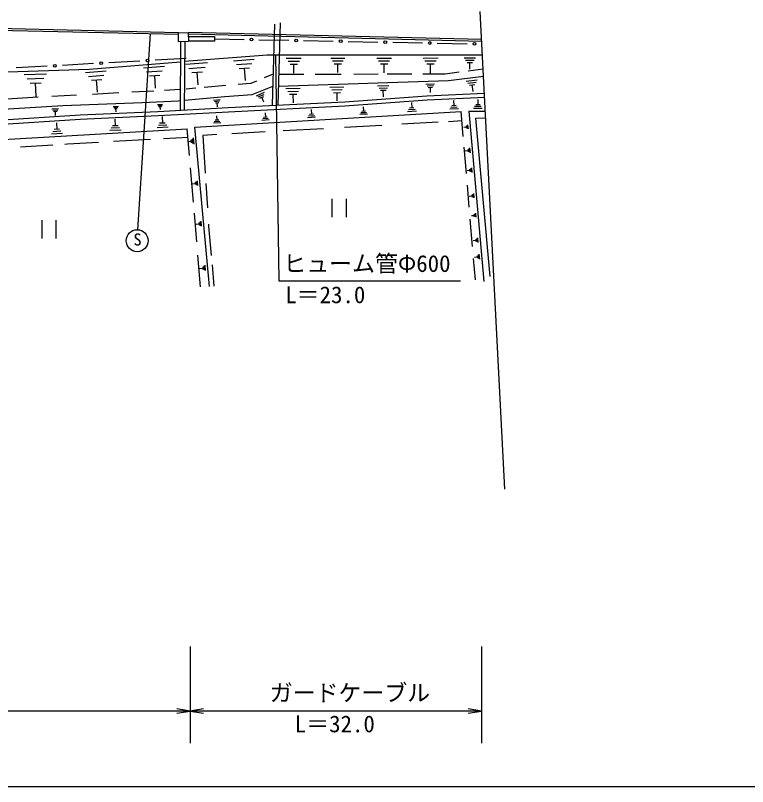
# Model space of a CAD drawing. Units: millimetres, scale not verified. Extents: x 40000 to 680000, y 20000 to 380000.
# Drawn here: x 285312 to 365183, y 205000 to 289066 of the extents above; entities that cross this region are included whole.
import ezdxf
from ezdxf.enums import TextEntityAlignment as Align

# ---------------------------------------------------------------- set-up
doc = ezdxf.new("R2010")
doc.units = ezdxf.units.MM
doc.header["$LTSCALE"] = 1000
for name, color, linetype, lineweight in [('M-BGD', 7, 'Continuous', 25), ('M-BMK-SRVR', 3, 'Continuous', 25), ('M-STR-STR3', 7, 'Continuous', 25), ('M-STR-STRC', 7, 'Continuous', 25), ('M-TTL-BAND', 7, 'Continuous', 25)]:
    doc.layers.add(name, color=color, linetype=linetype, lineweight=lineweight)
doc.styles.add('ＭＳ ゴシック', font='')
doc.styles.get('ＭＳ ゴシック').set_extended_font_data('MS Gothic')

# ---------------------------------------------------------------- blocks, each defined once
blk = doc.blocks.new('open_arrow')
at = {"color": 0, "linetype": 'Continuous', "lineweight": -2}
blk.add_lwpolyline([(7.5, 1.25), (0, 0), (7.5, -1.25)], dxfattribs=at)

msp = doc.modelspace()

# ---------------------------------------------------------------- linework, layer by layer
at = {"layer": 'M-BGD'}
for p, q in [((303087, 286982), (272650, 287665)), ((303091, 287182), (272655, 287865)), ((313587, 288099), (313337, 279317)), ((314192, 288251), (313936, 279300)), ((303091, 287182), (304171, 287211)), ((303118, 286182), (303091, 287182)), ((336188, 286234), (304166, 287011)), ((304171, 287211), (304198, 286211)), ((336177, 286434), (304171, 287211)), ((304183, 286759), (307013, 286759)), ((307013, 286759), (307013, 286249)), ((304198, 286211), (303118, 286182)), ((303339, 286204), (303279, 278724)), ((303789, 286200), (303729, 278720)), ((307013, 286249), (304222, 286249)), ((307013, 286512), (310256, 286450)), ((311878, 286418), (315121, 286356)), ((316742, 286325), (319986, 286262)), ((321607, 286231), (324851, 286169)), ((326472, 286137), (329716, 286075)), ((331337, 286044), (334581, 285981)), ((303938, 284374), (300570, 284187)), ((312776, 284718), (303771, 284033)), ((309105, 284134), (311345, 284304)), ((336265, 284732), (312776, 284718)), ((314865, 284414), (316495, 284414)), ((319705, 284424), (321265, 284424)), ((324725, 284424), (326325, 284424)), ((329775, 284424), (331415, 284434)), ((334275, 284434), (335495, 284434)), ((334425, 284194), (335345, 284194)), ((288780, 283530), (285411, 283342)), ((293832, 283811), (290464, 283624)), ((303321, 283963), (293373, 283188)), ((298885, 284093), (295517, 283905)), ((299275, 283344), (301575, 283524)), ((303905, 283744), (306255, 283924)), ((304235, 283294), (305995, 283434)), ((309425, 283714), (311105, 283834)), ((309735, 283284), (310855, 283364)), ((310395, 281974), (310295, 283324)), ((315075, 284094), (316295, 284094)), ((315275, 283764), (316095, 283764)), ((315685, 282784), (315685, 283764)), ((319905, 284114), (321075, 284114)), ((320095, 283794), (320875, 283794)), ((320485, 282854), (320485, 283794)), ((324925, 284104), (326125, 284104)), ((325125, 283784), (325925, 283784)), ((325525, 282824), (325525, 283784)), ((329985, 284104), (331215, 284104)), ((330185, 283774), (331005, 283774)), ((330595, 282784), (330595, 283774)), ((334575, 283944), (335185, 283944)), ((334885, 283214), (334885, 283944)), ((293373, 283188), (281192, 282751)), ((286265, 282634), (288695, 282714)), ((292965, 282854), (295215, 283024)), ((293285, 282424), (294975, 282554)), ((299605, 282914), (301325, 283044)), ((299925, 282474), (301075, 282564)), ((300605, 281134), (300505, 282524)), ((304565, 282844), (305735, 282934)), ((305255, 281484), (305155, 282894)), ((313432, 282654), (312465, 282251)), ((316760, 282631), (314031, 282625)), ((320848, 282641), (318003, 282634)), ((324871, 282651), (322222, 282644)), ((328567, 282659), (325852, 282653)), ((332207, 282668), (329745, 282662)), ((333732, 282874), (332207, 282668)), ((336343, 283225), (334713, 283006)), ((286585, 282164), (288415, 282224)), ((286905, 281684), (288125, 281724)), ((287565, 280244), (287515, 281704)), ((293595, 281994), (294725, 282084)), ((294265, 280684), (294165, 282044)), ((311010, 281646), (309613, 281527)), ((311603, 281892), (311010, 281646)), ((314000, 281356), (325940, 281738)), ((325940, 281738), (332549, 281960)), ((332549, 281960), (336384, 282432)), ((334485, 281894), (335695, 282044)), ((334665, 281674), (335575, 281784)), ((300412, 280823), (297995, 280692)), ((303297, 280979), (301564, 280885)), ((304987, 281135), (303929, 281045)), ((308270, 281413), (305918, 281214)), ((311125, 280445), (313308, 281334)), ((313308, 281334), (313394, 281337)), ((314825, 281084), (316375, 281134)), ((315025, 280784), (316195, 280814)), ((319625, 281234), (321135, 281284)), ((319825, 280944), (320955, 280974)), ((324805, 281394), (326045, 281434)), ((324975, 281154), (325905, 281184)), ((325135, 280914), (325755, 280934)), ((325465, 280174), (325445, 280924)), ((330095, 281574), (331025, 281614)), ((330225, 281394), (330915, 281424)), ((330345, 281214), (330805, 281234)), ((330595, 280664), (330575, 281224)), ((334845, 281454), (335445, 281524)), ((335235, 280764), (335145, 281494)), ((287794, 280139), (284386, 279955)), ((291989, 280366), (289274, 280219)), ((296587, 280616), (293712, 280460)), ((303746, 279821), (308154, 280242)), ((308154, 280242), (311125, 280445)), ((311615, 280314), (312495, 280684)), ((311795, 280184), (312455, 280464)), ((311975, 280054), (312415, 280234)), ((312415, 279614), (312195, 280144)), ((315225, 280474), (316005, 280494)), ((315645, 279554), (315615, 280484)), ((320015, 280644), (320775, 280664)), ((320425, 279744), (320395, 280654)), ((330196, 280267), (321231, 279627)), ((336480, 280570), (330196, 280267)), ((336502, 280121), (330223, 279818)), ((278742, 278554), (290501, 279257)), ((290501, 279257), (299128, 279577)), ((295965, 279154), (296555, 279174)), ((299128, 279577), (303081, 279757)), ((300815, 279354), (301375, 279374)), ((300895, 279244), (301315, 279264)), ((300965, 279134), (301245, 279144)), ((301125, 278804), (301105, 279144)), ((303081, 279757), (303270, 279775)), ((306915, 279824), (307655, 279894)), ((307025, 279684), (307575, 279744)), ((307125, 279544), (307495, 279584)), ((307355, 279114), (307315, 279564)), ((321231, 279627), (308532, 278987)), ((321259, 279178), (308555, 278537)), ((330223, 279818), (321259, 279178)), ((323265, 279114), (323295, 278614)), ((328505, 279564), (328545, 278984)), ((333385, 279244), (332915, 279224)), ((333115, 279794), (333155, 279234)), ((336125, 279134), (335405, 279134)), ((336005, 279324), (335525, 279324)), ((335765, 279904), (335765, 279324)), ((289285, 278884), (290025, 278924)), ((289385, 278744), (289945, 278774)), ((289485, 278594), (289855, 278614)), ((289695, 278164), (289675, 278604)), ((300848, 278560), (292363, 278186)), ((296045, 279044), (296495, 279054)), ((296125, 278924), (296425, 278934)), ((296285, 278574), (296275, 278934)), ((308532, 278987), (300848, 278560)), ((308555, 278537), (300870, 278110)), ((304895, 276898), (333944, 278600)), ((312555, 278444), (312585, 277964)), ((317815, 278304), (317385, 278274)), ((317565, 278804), (317605, 278294)), ((323735, 278304), (322895, 278254)), ((323625, 278464), (322995, 278434)), ((323505, 278624), (323085, 278604)), ((329055, 278614), (328075, 278554)), ((328925, 278804), (328185, 278764)), ((328785, 278994), (328295, 278964)), ((333635, 278884), (332705, 278834)), ((333515, 279064), (332815, 279034)), ((334174, 275852), (333944, 278600)), ((334813, 278631), (336580, 278634)), ((336436, 260051), (334813, 278631)), ((336245, 278934), (335285, 278934)), ((292363, 278186), (283345, 277599)), ((292388, 277737), (283371, 277150)), ((300870, 278110), (292388, 277737)), ((296155, 277764), (296205, 277034)), ((301305, 278034), (301345, 277324)), ((307595, 277514), (307005, 277484)), ((307485, 277664), (307095, 277644)), ((307265, 278124), (307295, 277654)), ((312995, 277674), (312205, 277624)), ((312895, 277824), (312295, 277794)), ((312785, 277974), (312385, 277954)), ((318045, 277964), (317185, 277914)), ((317935, 278134), (317285, 278094)), ((334031, 277561), (332556, 277478)), ((335529, 277877), (336619, 277896)), ((337118, 260603), (335529, 277877)), ((275525, 275032), (304066, 276697)), ((290125, 276664), (289525, 276624)), ((289785, 277354), (289825, 276644)), ((296675, 276814), (295755, 276764)), ((296505, 277044), (295895, 277014)), ((301975, 276874), (300775, 276804)), ((301815, 277104), (300915, 277054)), ((301645, 277334), (301045, 277304)), ((304309, 273801), (304066, 276697)), ((306484, 259529), (304895, 276898)), ((307705, 277364), (306915, 277314)), ((318927, 276718), (314530, 276472)), ((325302, 277073), (321197, 276844)), ((331417, 277415), (327483, 277195)), ((334225, 276884), (334485, 276904)), ((334475, 277014), (334495, 276794)), ((334565, 277084), (334595, 276754)), ((334645, 277144), (334685, 276704)), ((290445, 276204), (289265, 276134)), ((290285, 276434), (289395, 276384)), ((296835, 276574), (295615, 276504)), ((304143, 275776), (301462, 275623)), ((307280, 276068), (305762, 275983)), ((305762, 275983), (306020, 271887)), ((312552, 276362), (308933, 276160)), ((289393, 274931), (285870, 274717)), ((290984, 275028), (290699, 275011)), ((294359, 275220), (290984, 275028)), ((300034, 275542), (295997, 275313)), ((304075, 275314), (304475, 275354)), ((304455, 275514), (304485, 275184)), ((304585, 275614), (304625, 275114)), ((304705, 275704), (304765, 275044)), ((334512, 271835), (334270, 274714)), ((334365, 274304), (334675, 274334)), ((334665, 274464), (334685, 274204)), ((334765, 274544), (334805, 274144)), ((334865, 274614), (334915, 274084)), ((304736, 268717), (304423, 272437)), ((335055, 272444), (335095, 271944)), ((334575, 272154), (334875, 272184)), ((334865, 272304), (334885, 272054)), ((334965, 272374), (334995, 272004)), ((304635, 270724), (304945, 270754)), ((304935, 270884), (304955, 270624)), ((305035, 270964), (305065, 270574)), ((305135, 271034), (305175, 270514)), ((306092, 270752), (306260, 268079)), ((334820, 268164), (334617, 270574)), ((319880, 267080), (319880, 269080)), ((321380, 269080), (321380, 267080)), ((334825, 269364), (335125, 269394)), ((335115, 269514), (335135, 269264)), ((335205, 269584), (335235, 269214)), ((335295, 269654), (335335, 269164)), ((305100, 264383), (304838, 267495)), ((335315, 267374), (335335, 267154)), ((335405, 267444), (335435, 267114)), ((335485, 267504), (335525, 267064)), ((288238, 264759), (288238, 266759)), ((289738, 266759), (289738, 264759)), ((305435, 266554), (305475, 266144)), ((305535, 266624), (305585, 266084)), ((335181, 263864), (334929, 266865)), ((335065, 267244), (335325, 267264)), ((305015, 266304), (305345, 266334)), ((305325, 266474), (305355, 266194)), ((306371, 266319), (306385, 266103)), ((306385, 266103), (306670, 262881)), ((335715, 264824), (335765, 264314)), ((335235, 264524), (335535, 264554)), ((335525, 264674), (335545, 264424)), ((335625, 264754), (335655, 264374)), ((305513, 259462), (305222, 262931)), ((335484, 260250), (335290, 262565)), ((335375, 262714), (335695, 262744)), ((335675, 262874), (335705, 262614)), ((335775, 262954), (335815, 262554)), ((335875, 263024), (335925, 262494)), ((305405, 261494), (305765, 261524)), ((305745, 261674), (305775, 261374)), ((305865, 261764), (305905, 261314)), ((305975, 261844), (306025, 261254)), ((306759, 261876), (306966, 259545))]:
    msp.add_line(p, q, dxfattribs=at)
for centre in [(311067, 286434), (315932, 286340), (320797, 286247), (325662, 286153), (330527, 286059), (335391, 285965), (299727, 284140), (289622, 283577), (294675, 283858)]:
    msp.add_circle(centre, 150, dxfattribs=at)
at = {"layer": 'M-BMK-SRVR'}
msp.add_line((338711, 237414), (336018, 289512), dxfattribs=at)
at = {"layer": 'M-STR-STR3'}
for p, q in [((313671, 284719), (314048, 260135)), ((314048, 260135), (333860, 260135)), ((304377, 220271), (304377, 209741)), ((336164, 220271), (336164, 209741)), ((304377, 213238), (213878, 213238)), ((336164, 213238), (304377, 213238))]:
    msp.add_line(p, q, dxfattribs=at)
at = {"layer": 'M-STR-STRC'}
msp.add_line((298653, 265700), (300046, 287050), dxfattribs=at)
msp.add_circle((298594, 264502), 1200, dxfattribs=at)
at = {"layer": 'M-TTL-BAND'}
msp.add_line((40000, 205000), (579000, 205000), dxfattribs=at)

# ---------------------------------------------------------------- block references
at = {"layer": 'M-STR-STR3', "xscale": 193, "yscale": 193, "rotation": 180}
for p in [(304377, 213238), (336164, 213238)]:
    msp.add_blockref('open_arrow', p, dxfattribs=at)
at = {"layer": 'M-STR-STR3', "xscale": 193, "yscale": 193}
msp.add_blockref('open_arrow', (304377, 213238), dxfattribs=at)

# ---------------------------------------------------------------- texts
at = {"layer": 'M-STR-STR3', "style": 'ＭＳ ゴシック'}
for s, p in [('ヒューム管Φ600', (314535, 260551)), ('L＝23.0', (314749, 257148)), ('ガードケーブル', (313053, 213757)), ('L＝32.0', (315787, 210366))]:
    msp.add_text(s, height=1833, dxfattribs=at).set_placement(p, align=Align.BOTTOM_LEFT)
at = {"layer": 'M-STR-STRC', "style": 'ＭＳ ゴシック'}
msp.add_text('S', height=1320, dxfattribs=at).set_placement((298185, 263582), align=Align.BOTTOM_LEFT)

doc.saveas('drawing.dxf')
